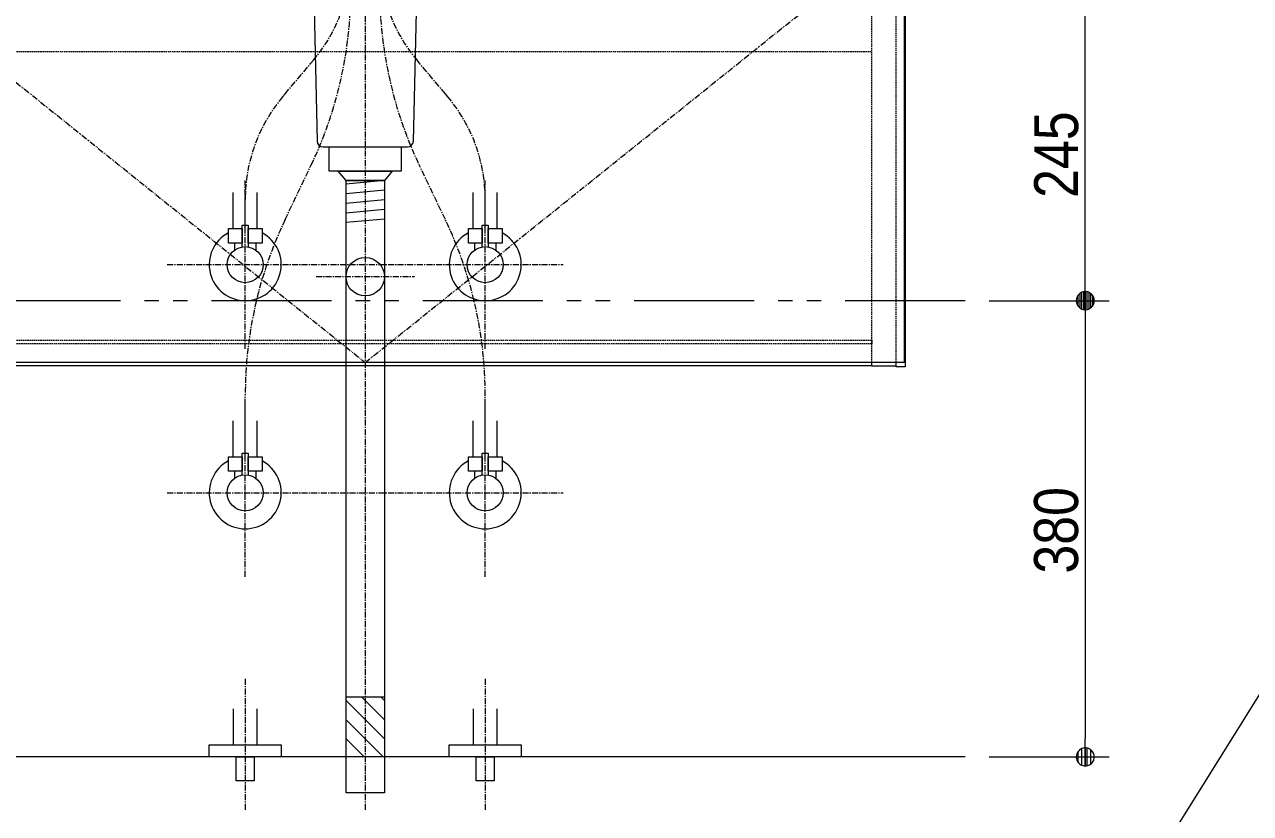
# Model space of a CAD drawing. Units: millimetres, scale not verified. Extents: x -6062 to 6062, y -3045 to 3045.
# Drawn here: x 204 to 1225, y -2017 to -1360 of the extents above; entities that cross this region are included whole.
import ezdxf
from ezdxf.enums import TextEntityAlignment as Align

# ---------------------------------------------------------------- set-up
doc = ezdxf.new("R2010")
doc.units = ezdxf.units.MM
doc.header["$LTSCALE"] = 20
for name, pattern in [('CHAIN1', [8, 5, -1, 1, -1]), ('DASHED1', [1.8, 1.2, -0.6]), ('DOUBLE_CHAIN1', [8.8, 5, -1, 0.6, -0.6, 0.6, -1])]:
    doc.linetypes.add(name, pattern=pattern)
for name, color, linetype, lineweight in [('0-1_5ボウル・キャビネット', 7, 'Continuous', 9), ('0-2_2寸法-1', 7, 'Continuous', 9), ('0-3_0', 7, 'Continuous', 9), ('0-4_2寸法-2', 7, 'Continuous', 9), ('0-5_4給排水', 7, 'Continuous', 9), ('0-6_2寸法-3', 7, 'Continuous', 9)]:
    doc.layers.add(name, color=color, linetype=linetype, lineweight=lineweight)
doc.styles.add('ＭＳ Ｐゴシック', font='')
doc.styles.get('ＭＳ Ｐゴシック').set_extended_font_data('MS PGothic')

# ---------------------------------------------------------------- blocks, each defined once
blk = doc.blocks.new('グループ-20')
at = {"layer": '0-5_4給排水', "linetype": 'CHAIN1'}
for p, q in [((43500, -38100), (43500, -40300)), ((47500, -38100), (47500, -40300))]:
    blk.add_line(p, q, dxfattribs=at)
at = {"layer": '0-5_4給排水'}
for points in [[(43300, -38600), (43300, -39200), (43700, -39200), (43700, -38600)], [(47300, -38600), (47300, -39200), (47700, -39200), (47700, -38600)]]:
    blk.add_lwpolyline(points, dxfattribs=at)
for points in [[(42900, -39200), (44100, -39200), (44100, -39400), (42900, -39400)], [(46900, -39200), (48100, -39200), (48100, -39400), (46900, -39400)], [(43350, -39400), (43650, -39400), (43650, -39800), (43350, -39800)], [(47350, -39400), (47650, -39400), (47650, -39800), (47350, -39800)]]:
    blk.add_lwpolyline(points, close=True, dxfattribs=at)
blk = doc.blocks.new('止水栓_正面_W100')
at = {"layer": '0-5_4給排水', "linetype": 'CHAIN1'}
for p, q in [((-2000, -1400), (-2000, 1400)), ((2000, -1400), (2000, 1400)), ((-3300, 0), (3300, 0))]:
    blk.add_line(p, q, dxfattribs=at)
at = {"layer": '0-5_4給排水'}
for p, q in [((-2200, 600), (-2200, 1200)), ((-1800, 600), (-1800, 1200)), ((1800, 600), (1800, 1200)), ((2200, 600), (2200, 1200))]:
    blk.add_line(p, q, dxfattribs=at)
for points in [[(-2050, 295.8), (-2050, 660), (-1950, 660), (-1950, 295.8)], [(1950, 295.8), (1950, 660), (2050, 660), (2050, 295.8)], [(-2050, 360), (-2180, 360), (-2180, 240)], [(-1820, 240), (-1820, 360), (-1950, 360)], [(1950, 360), (1820, 360), (1820, 240)], [(2180, 240), (2180, 360), (2050, 360)]]:
    blk.add_lwpolyline(points, dxfattribs=at)
for points in [[(-2050, 360), (-2280, 360), (-2280, 600), (-2050, 600)], [(-1720, 360), (-1950, 360), (-1950, 600), (-1720, 600)], [(1950, 360), (1720, 360), (1720, 600), (1950, 600)], [(2280, 360), (2050, 360), (2050, 600), (2280, 600)]]:
    blk.add_lwpolyline(points, close=True, dxfattribs=at)
for centre in [(-2000, 0), (2000, 0)]:
    blk.add_circle(centre, 300, dxfattribs=at)
for centre in [(-2000, 0), (2000, 0)]:
    blk.add_arc(centre, 600, 117.81814, 62.18186, dxfattribs=at)
blk = doc.blocks.new('グループ-21')
at = {"layer": '0-5_4給排水', "linetype": 'CHAIN1'}
for p, q in [((44164.7, -30449.7), (44595.3, -29550.3)), ((46835.3, -30449.7), (46404.7, -29550.3)), ((43500, -30600), (43500, -30112.8)), ((47500, -30600), (47500, -30112.8))]:
    blk.add_line(p, q, dxfattribs=at)
for points in [[(44123.8, -28404.1), (44164.7, -28355.5), (44595.3, -27844.5), (44636.2, -27795.9)], [(46876.2, -28404.1), (46835.3, -28355.5), (46404.7, -27844.5), (46363.8, -27795.9)], [(43500, -34400), (43500, -33542.6), (43500, -33378.1)], [(47500, -34400), (47500, -33542.6), (47500, -33378.1)]]:
    blk.add_lwpolyline(points, dxfattribs=at)
for centre, radius, start, end in [((42607.9, -26087.2), 2652.1, 319.88754, 0), ((48392.1, -26087.2), 2652.1, 180, 220.11246), ((38477.5, -26621.9), 6782.5, 334.42121, 0), ((52522.5, -26621.9), 6782.5, 180, 205.57879), ((46152.1, -30112.8), 2652.1, 139.88754, 180), ((44847.9, -30112.8), 2652.1, 0, 40.11246), ((50282.5, -33378.1), 6782.5, 154.42121, 180), ((40717.5, -33378.1), 6782.5, 0, 25.57879)]:
    blk.add_arc(centre, radius, start, end, dxfattribs=at)
at = {"layer": '0-5_4給排水'}
for p in [(45500, -31200), (45500, -35000)]:
    blk.add_blockref('止水栓_正面_W100', p, dxfattribs=at)
blk = doc.blocks.new('_Dot')
at = {"layer": '0-3_0'}
for p, q in [((-10, 0), (-20, 0)), ((9.78, 2), (-9.78, 2)), ((7.99, 6), (-7.99, 6)), ((9.16, -3.98), (-9.16, -3.98)), ((6, -7.98), (-6, -7.98))]:
    blk.add_line(p, q, dxfattribs=at)
for points in [[(10, 0), (9.92, 1.25), (9.69, 2.49), (9.3, 3.68), (8.76, 4.82), (8.09, 5.88), (7.29, 6.85), (6.37, 7.71), (5.36, 8.44), (4.26, 9.05), (3.09, 9.51), (1.87, 9.82), (0.63, 9.98), (-0.63, 9.98), (-1.87, 9.82), (-3.09, 9.51), (-4.26, 9.05), (-5.36, 8.44), (-6.37, 7.71), (-7.29, 6.85), (-8.09, 5.88), (-8.76, 4.82), (-9.3, 3.68), (-9.69, 2.49), (-9.92, 1.25), (-10, 0), (0, 0)], [(-10, 0), (-9.92, -1.25), (-9.69, -2.49), (-9.3, -3.68), (-8.76, -4.82), (-8.09, -5.88), (-7.29, -6.85), (-6.37, -7.71), (-5.36, -8.44), (-4.26, -9.05), (-3.09, -9.51), (-1.87, -9.82), (-0.63, -9.98), (0.63, -9.98), (1.87, -9.82), (3.09, -9.51), (4.26, -9.05), (5.36, -8.44), (6.37, -7.71), (7.29, -6.85), (8.09, -5.88), (8.76, -4.82), (9.3, -3.68), (9.69, -2.49), (9.92, -1.25), (10, 0), (0, 0)]]:
    blk.add_lwpolyline(points, close=True, dxfattribs=at)
blk = doc.blocks.new('グループ-38')
at = {"layer": '0-1_5ボウル・キャビネット'}
for points in [[(36530, -25630), (36500, -25600), (54500, -25600), (54470, -25630)], [(36530, -25630), (36500, -25600), (36500, -32900), (36650, -32900), (36650, -32830)], [(54470, -25630), (54500, -25600), (54500, -32900), (54350, -32900), (54350, -32830)]]:
    blk.add_lwpolyline(points, dxfattribs=at)
at = {"layer": '0-1_5ボウル・キャビネット', "linetype": 'DASHED1'}
for points in [[(36530, -25630), (36650, -25750), (54350, -25750), (54470, -25630)], [(36650, -32830), (36650, -25750), (36530, -25630)], [(54350, -32830), (54350, -25750), (54470, -25630)]]:
    blk.add_lwpolyline(points, dxfattribs=at)
blk = doc.blocks.new('グループ-39')
at = {"layer": '0-1_5ボウル・キャビネット', "linetype": 'DASHED1'}
for p, q in [((37060, -32830), (37060, -25750)), ((53940, -32830), (53940, -25750))]:
    blk.add_line(p, q, dxfattribs=at)
at = {"layer": '0-1_5ボウル・キャビネット'}
for points in [[(36650, -32890), (37060, -32890), (37060, -32830)], [(54350, -32890), (53940, -32890), (53940, -32830)]]:
    blk.add_lwpolyline(points, dxfattribs=at)
blk = doc.blocks.new('グループ-40')
at = {"layer": '0-1_5ボウル・キャビネット', "linetype": 'DASHED1'}
blk.add_line((45586, -26376), (45414, -26376), dxfattribs=at)
for points in [[(45938.4, -26488), (46135, -26210), (46135, -26160), (44865, -26160), (44865, -26210), (45061.6, -26488)], [(45380, -26266.3), (45380, -26160), (45060, -26160), (45060, -26266.3)], [(45135.1, -26446), (45170, -26446), (45170, -26306), (45135.1, -26306)], [(45304.9, -26446), (45270, -26446), (45270, -26306), (45304.9, -26306)], [(45620, -26266.3), (45620, -26160), (45940, -26160), (45940, -26266.3)], [(45695.1, -26446), (45730, -26446), (45730, -26306), (45695.1, -26306)], [(45864.9, -26446), (45830, -26446), (45830, -26306), (45864.9, -26306)]]:
    blk.add_lwpolyline(points, dxfattribs=at)
for centre, radius in [((45220, -26376), 194), ((45220, -26376), 142), ((45220, -26376), 110), ((45780, -26376), 194), ((45780, -26376), 142), ((45780, -26376), 110)]:
    blk.add_circle(centre, radius, dxfattribs=at)
blk = doc.blocks.new('グループ-41')
at = {"layer": '0-1_5ボウル・キャビネット', "linetype": 'DASHED1'}
for p, q in [((53940, -26160), (37060, -26160)), ((37060, -27650), (53940, -27650))]:
    blk.add_line(p, q, dxfattribs=at)
at = {"layer": '0-1_5ボウル・キャビネット'}
blk.add_line((37060, -32880), (53940, -32880), dxfattribs=at)
at = {"layer": '0-1_5ボウル・キャビネット', "linetype": 'DOUBLE_CHAIN1'}
blk.add_lwpolyline([(36520, -25630), (45500, -32830), (54480, -25630)], dxfattribs=at)
at = {"layer": '0-1_5ボウル・キャビネット'}
blk.add_lwpolyline([(36520, -25630), (54480, -25630), (54480, -32830), (36520, -32830)], close=True, dxfattribs=at)
at = {"layer": '0-1_5ボウル・キャビネット', "linetype": 'DASHED1'}
blk.add_lwpolyline([(37060, -32460), (53940, -32460), (53940, -32520), (37060, -32520)], close=True, dxfattribs=at)
at = {"layer": '0-1_5ボウル・キャビネット'}
for name in ['グループ-38', 'グループ-39', 'グループ-40']:
    blk.add_blockref(name, (0, 0), dxfattribs=at)
blk = doc.blocks.new('グループ-48')
at = {"layer": '0-5_4給排水', "linetype": 'CHAIN1'}
for p, q in [((45500, -19220), (45500, -40300)), ((44680, -31400), (46320, -31400))]:
    blk.add_line(p, q, dxfattribs=at)
at = {"layer": '0-5_4給排水'}
for p, q in [((46302.2, -29142.3), (46370, -26200)), ((44797.7, -29240), (46202.3, -29240)), ((45820, -29800), (45180, -29860)), ((45820, -29960), (45180, -30020)), ((45820, -30120), (45180, -30180)), ((45820, -30280), (45180, -30340)), ((45820, -30440), (45180, -30500)), ((45440, -38400), (45820, -38780)), ((45760, -38400), (45820, -38460)), ((45180, -38460), (45820, -39100)), ((45180, -38780), (45800, -39400)), ((45180, -39100), (45480, -39400))]:
    blk.add_line(p, q, dxfattribs=at)
blk.add_lwpolyline([(46370, -26200), (44630, -26200), (44697.8, -29142.3)], dxfattribs=at)
for points in [[(44900, -29240), (46100, -29240), (46100, -29640), (44900, -29640)], [(45180, -29800), (45050, -29640), (45950, -29640), (45820, -29800)], [(45180, -29800), (45820, -29800), (45820, -40000), (45180, -40000)], [(45180, -38400), (45820, -38400), (45820, -39400), (45180, -39400)], [(45180, -38400), (45820, -38400), (45820, -39400), (45180, -39400)]]:
    blk.add_lwpolyline(points, close=True, dxfattribs=at)
blk.add_circle((45500, -31400), 320, dxfattribs=at)
for centre, start, end in [((44797.7, -29140), 181.31908, 270), ((46202.3, -29140), 270, 358.68092)]:
    blk.add_arc(centre, 100, start, end, dxfattribs=at)

msp = doc.modelspace()

# ---------------------------------------------------------------- linework, layer by layer
at = {"layer": '0-1_5ボウル・キャビネット', "linetype": 'DOUBLE_CHAIN1'}
msp.add_line((987.5, -1590), (-12.5, -1590), dxfattribs=at)
at = {"layer": '0-1_5ボウル・キャビネット'}
msp.add_line((987.5, -1970), (-12.5, -1970), dxfattribs=at)
at = {"layer": '0-2_2寸法-1'}
for p, q in [((1087.5, -1574.99), (1087.5, -1360.01)), ((1007.5, -1590), (1107.5, -1590)), ((1007.5, -1590), (1107.5, -1590)), ((1087.5, -1605.01), (1087.5, -1954.99)), ((1007.5, -1970), (1107.5, -1970))]:
    msp.add_line(p, q, dxfattribs=at)
at = {"layer": '0-4_2寸法-2'}
for p, q in [((1087.5, -1590), (1087.5, -1345)), ((1007.5, -1590), (1107.5, -1590)), ((1087.5, -1605.01), (1087.5, -1620.01))]:
    msp.add_line(p, q, dxfattribs=at)
at = {"layer": '0-6_2寸法-3'}
msp.add_lwpolyline([(1500, -1490), (1106.33, -2120), (714.31, -2120)], dxfattribs=at)

# ---------------------------------------------------------------- block references
at = {"layer": '0-1_5ボウル・キャビネット', "xscale": 0.05, "yscale": 0.05}
msp.add_blockref('グループ-41', (-1787.5, 0), dxfattribs=at)
at = {"layer": '0-2_2寸法-1', "xscale": 0.7503418, "yscale": 0.7503418}
for p, rotation in [((1087.5, -1590), 270), ((1087.5, -1590), 90), ((1087.5, -1970), 270)]:
    msp.add_blockref('_Dot', p, dxfattribs=dict(at, rotation=rotation))
at = {"layer": '0-4_2寸法-2', "xscale": 0.7503418, "yscale": 0.7503418, "rotation": 90}
msp.add_blockref('_Dot', (1087.5, -1590), dxfattribs=at)
at = {"layer": '0-5_4給排水', "xscale": 0.05, "yscale": 0.05}
for name in ['グループ-48', 'グループ-21', 'グループ-20']:
    msp.add_blockref(name, (-1787.5, 0), dxfattribs=at)

# ---------------------------------------------------------------- texts
at = {"layer": '0-2_2寸法-1', "style": 'ＭＳ Ｐゴシック', "width": 0.9}
for s, p in [('245', (1092.56, -1504.39)), ('380', (1092.46, -1817.28))]:
    msp.add_text(s, height=36.66, rotation=90, dxfattribs=at).set_placement(p, align=Align.BOTTOM_LEFT)

doc.saveas('drawing.dxf')
